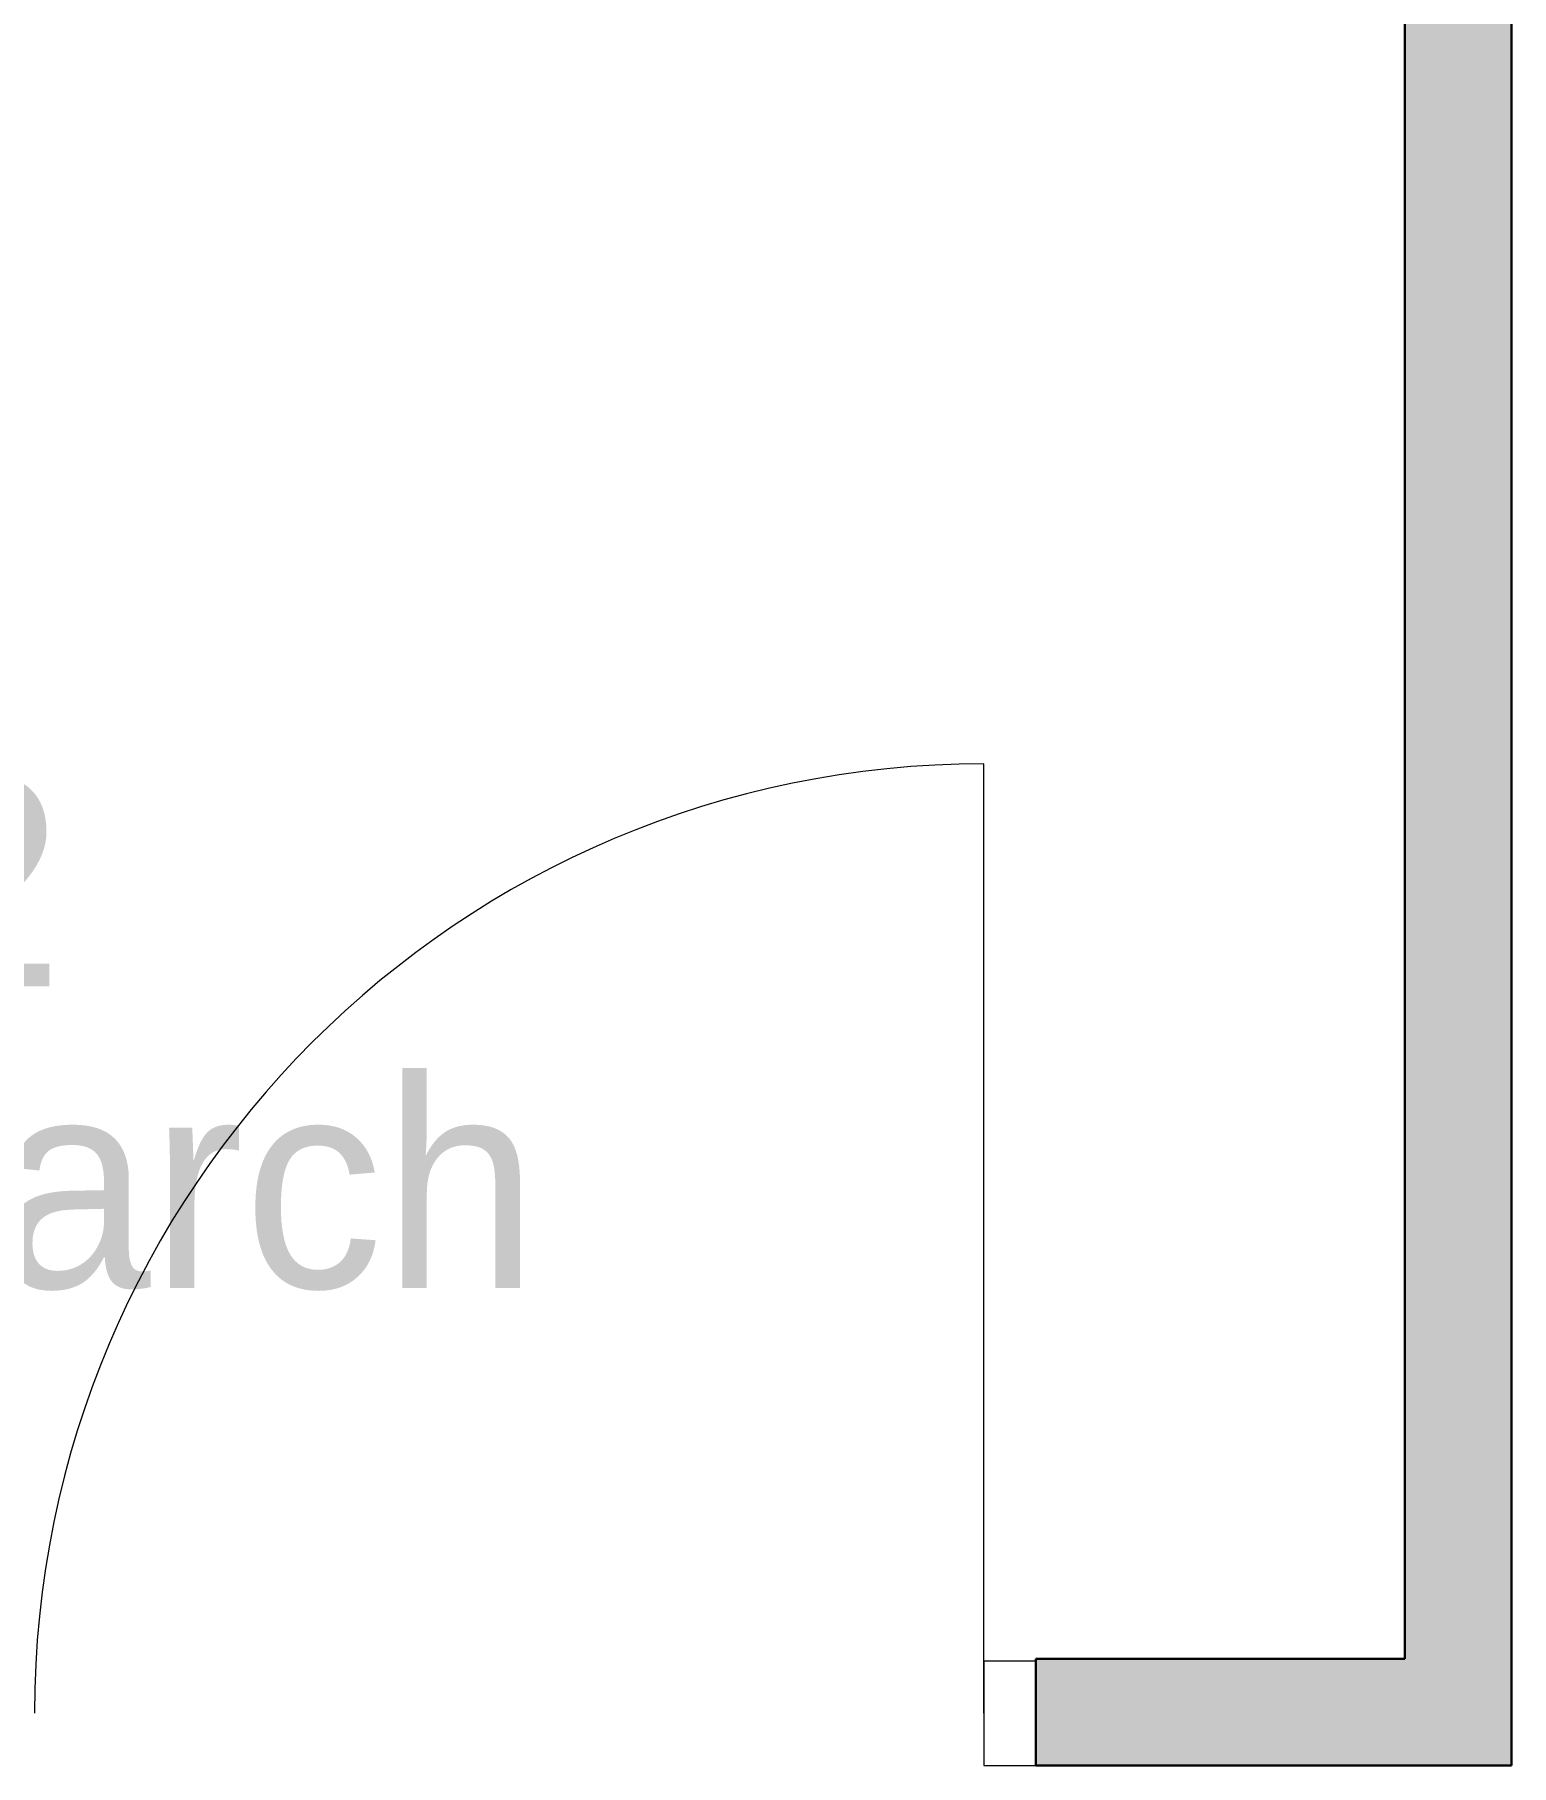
# Model space of a CAD drawing. Header units: millimetres. Extents: x 155927 to 317870, y -36033 to 97293.
# Drawn here: x 223435 to 224851, y 15108 to 16767 of the extents above; entities that cross this region are included whole.
import ezdxf

# ---------------------------------------------------------------- set-up
doc = ezdxf.new("R2010")
doc.units = ezdxf.units.MM
doc.header["$MEASUREMENT"] = 0
for name, color, linetype, lineweight in [('A-AREA-IDEN', 7, 'CONTINUOUS', 9), ('A-DOOR', 4, 'CONTINUOUS', 9), ('A-GLAZ-CWMG', 7, 'CONTINUOUS', 9), ('A-WALL-PATT', 7, 'CONTINUOUS', 9), ('I-WALL', 7, 'CONTINUOUS', 9)]:
    doc.layers.add(name, color=color, linetype=linetype, lineweight=lineweight)
doc.styles.add('Century Gothic', font='GOTHIC.TTF', dxfattribs={"height": 200})

msp = doc.modelspace()

# ---------------------------------------------------------------- hatches: boundary and pattern name
at = {"layer": 'A-WALL-PATT'}
h = msp.add_hatch(color=256, dxfattribs=at)
h.paths.add_polyline_path([(224748.8, 15107.6), (224850.8, 15107.6), (224850.8, 22156.1), (224748.8, 22156.1), (224748.8, 15209.6)], flags=0)
h.paths.add_polyline_path([(224748.8, 23166.1), (224850.8, 23166.1), (224850.8, 23225.6), (224748.8, 23225.6)], flags=0)
msp.add_hatch(color=256, dxfattribs=at).paths.add_polyline_path([(224748.8, 15107.6), (224748.8, 15209.6), (224395, 15209.6), (224395, 15107.6)], flags=0)

# ---------------------------------------------------------------- linework, layer by layer
at = {"layer": 'A-DOOR', "lineweight": 20}
msp.add_line((224345, 15157.6), (224345, 16067.6), dxfattribs=at)
at = {"layer": 'A-DOOR'}
msp.add_arc((224345, 15157.6), 910, 90, 180, dxfattribs=at)
at = {"layer": 'A-GLAZ-CWMG', "lineweight": 20}
for p, q in [((224395, 15207.6), (224345, 15207.6)), ((224345, 15207.6), (224345, 15107.6)), ((224395, 15107.6), (224395, 15207.6)), ((224345, 15107.6), (224395, 15107.6))]:
    msp.add_line(p, q, dxfattribs=at)
at = {"layer": 'I-WALL', "lineweight": 30}
for p, q in [((224850.8, 15107.6), (224850.8, 22156.1)), ((224748.8, 20077.6), (224748.8, 15209.6)), ((224748.8, 15209.6), (224395, 15209.6)), ((224395, 15209.6), (224395, 15107.6)), ((224395, 15107.6), (224748.8, 15107.6)), ((224748.8, 15107.6), (224850.8, 15107.6))]:
    msp.add_line(p, q, dxfattribs=at)

# ---------------------------------------------------------------- texts
at = {"layer": 'A-AREA-IDEN', "style": 'Century Gothic'}
for s, p in [('3.12', (222942.2, 15854.3)), ('2P Research', (222371.7, 15565.3))]:
    msp.add_text(s, height=200, dxfattribs=at).set_placement(p)

doc.saveas('drawing.dxf')
